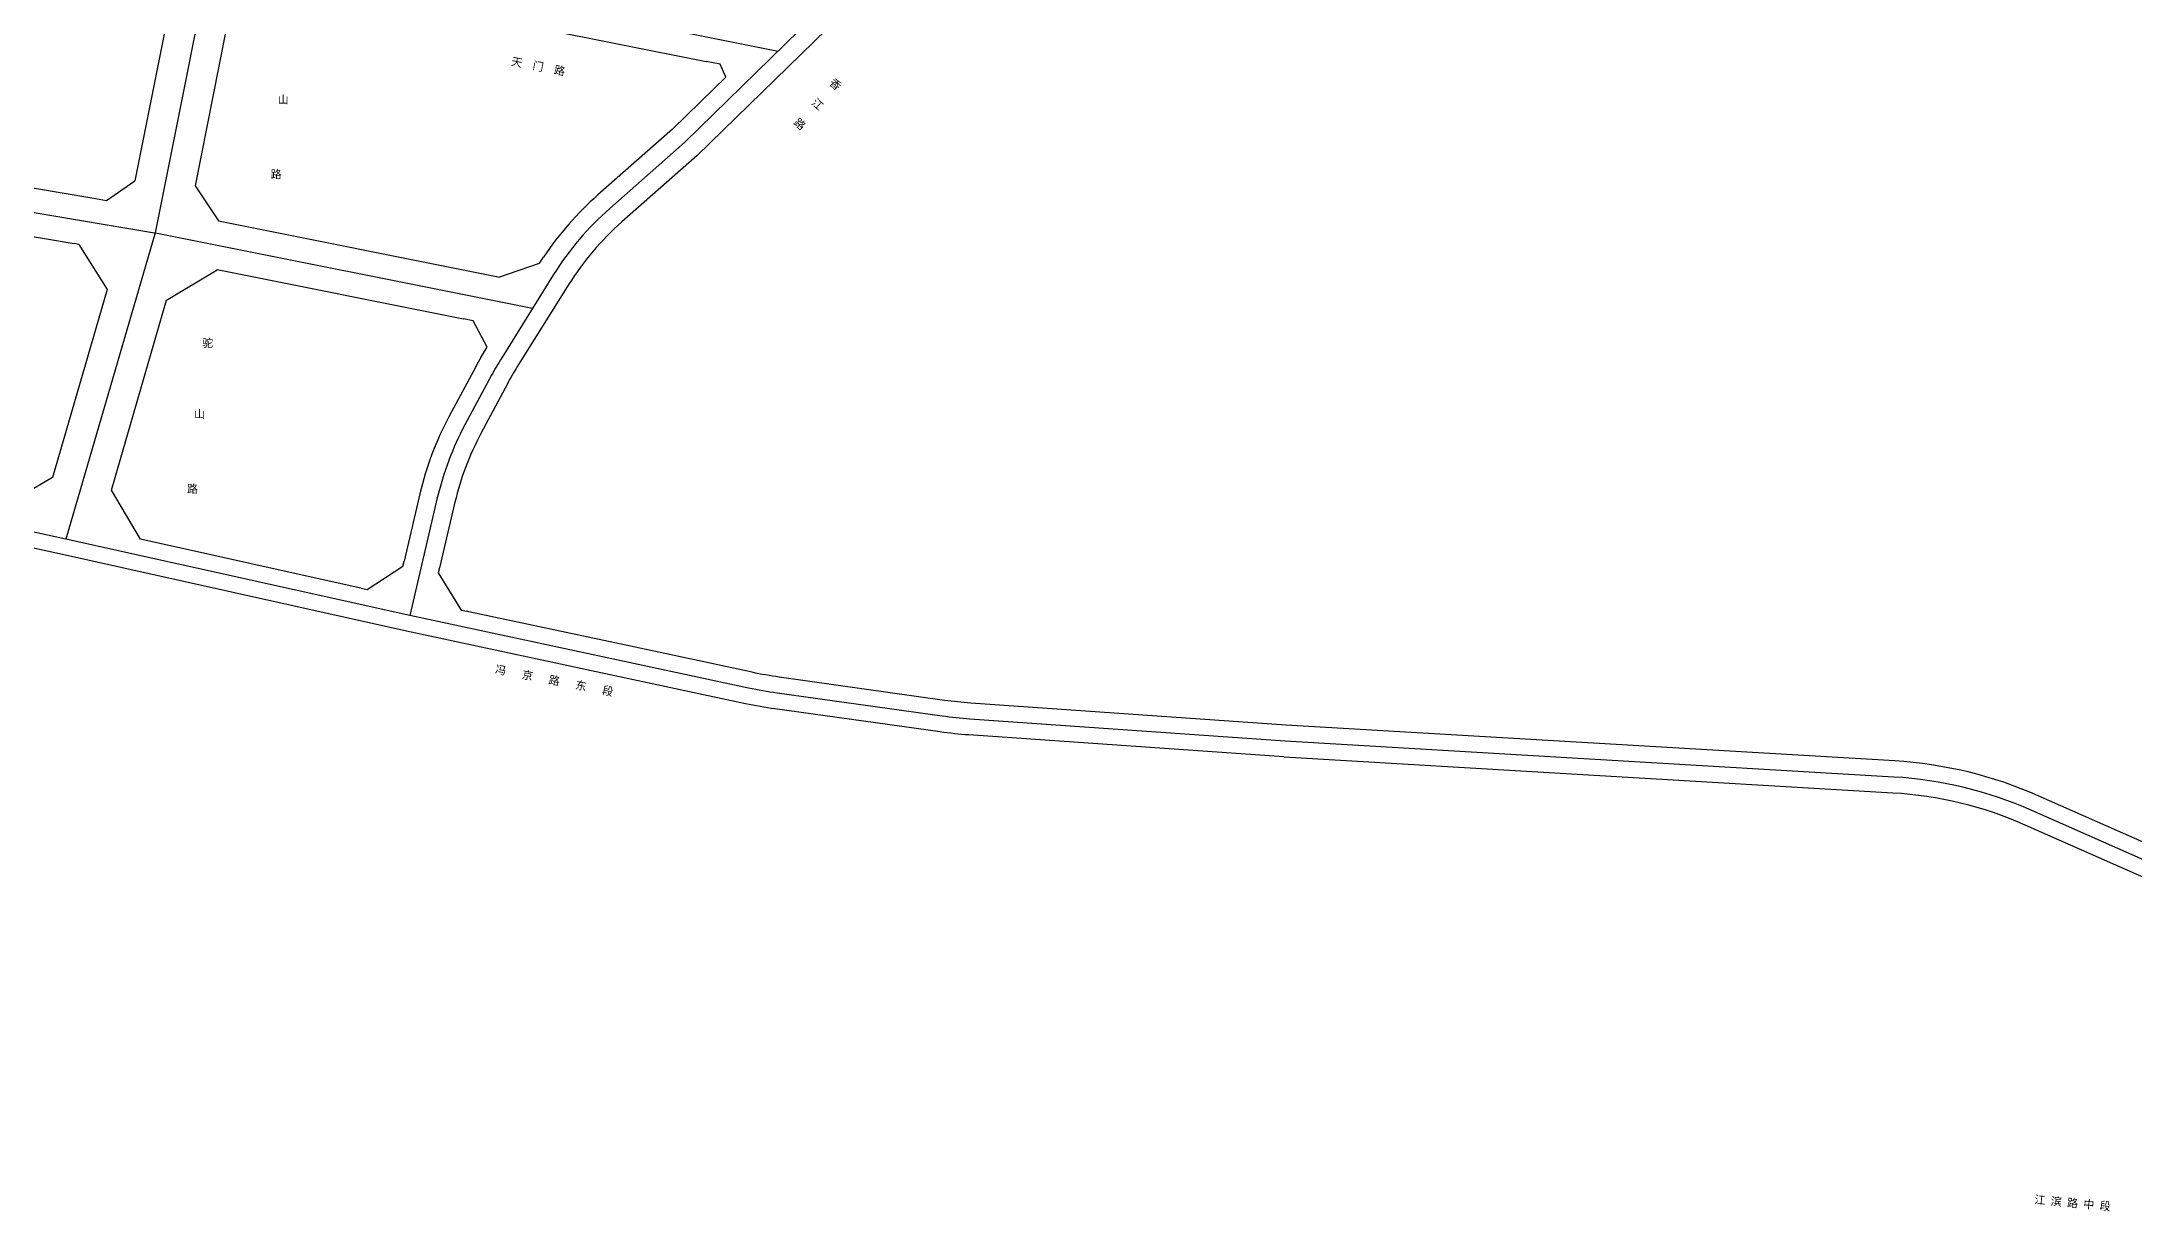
# Model space of a CAD drawing. Extents: x 529262 to 576451, y 2694391 to 2717535.
# Drawn here: x 564418 to 565463, y 2710993 to 2711577 of the extents above; entities that cross this region are included whole.
import ezdxf
from ezdxf.enums import TextEntityAlignment as Align
from ezdxf.xclip import XClip

# ---------------------------------------------------------------- set-up
doc = ezdxf.new("R2010")
doc.units = 0
doc.header["$XCLIPFRAME"] = 0
for name, color, linetype in [('PP-COM', 7, 'Continuous'), ('RD-中线', 40, 'Continuous'), ('RD-红线', 7, 'Continuous'), ('RD-路名', 7, 'Continuous')]:
    doc.layers.add(name, color=color, linetype=linetype)
doc.styles.add('黑体', font='simhei.ttf')

# ---------------------------------------------------------------- blocks, each defined once
blk = doc.blocks.new('A$C19FD0107')
at = {"layer": 'RD-中线', "color": 8, "linetype": 'Continuous', "flags": 128}
for points in [[(-6454.6, 17437.9), (-6523.9, 17091)], [(-6801.5, 17299.4), (-6212.5, 17181.7)], [(-6523.9, 17091), (-6568.4, 16938)], [(-6524.1, 17091), (-6522.9, 17090.8)], [(-6522.9, 17090.8), (-6335.2, 17053.3)]]:
    blk.add_lwpolyline(points, dxfattribs=at)
for points in [[(-6057.8, 17415.3), (-6089.2, 17341, -0.025934), (-6096, 17327), (-6121.5, 17280.6, -0.070845), (-6146.9, 17246.8), (-6194.6, 17199.2), (-6259.1, 17136.2), (-6296.6, 17103.2, 0.072688), (-6324.7, 17070.1), (-6350.6, 17028.6, 0.016945), (-6355.7, 17019.8), (-6369, 16995, 0.065325), (-6382.8, 16958.5), (-6396.5, 16899.8)], [(-6837.9, 17153.6, -0.015102), (-6820.2, 17149.6), (-6737.3, 17128.1, 0.02175), (-6711.7, 17122.6), (-6524.1, 17091)], [(-5959.1, 16837), (-6116.6, 16848, -0.017342), (-6130.4, 16849.5), (-6213, 16861, -0.017939), (-6227.2, 16863.5), (-6396.5, 16899.8), (-6568.4, 16938), (-6861, 17001.7)], [(-4539.3, 16608.3), (-4611.2, 16618, -0.009195), (-4613.7, 16618.4), (-4857.4, 16660.6, -0.004563), (-4858.7, 16660.8), (-4890.2, 16666.9, -0.021777), (-4896.1, 16668.3), (-4918.2, 16674.5, 0.031107), (-4926.7, 16676.4), (-5096, 16702.3, 0.01797), (-5106.7, 16703.6), (-5368.4, 16724.7, -0.084026), (-5465.5, 16749.2), (-5585.9, 16802.4, 0.089415), (-5654.8, 16819.1), (-5959.1, 16837)]]:
    blk.add_lwpolyline(points, format="xyb", dxfattribs=at)
at = {"layer": 'RD-红线', "color": 8, "linetype": 'Continuous', "flags": 128}
for points in [[(-6060.6, 17385.7), (-6080.9, 17337.5, -0.025934), (-6088.1, 17322.6), (-6113.6, 17276.3, -0.070845), (-6140.5, 17240.5), (-6188.2, 17192.8), (-6253, 17129.6), (-6290.6, 17096.4, 0.072688), (-6317, 17065.3), (-6343, 17023.9, 0.016945), (-6347.8, 17015.6), (-6361, 16990.8, 0.065325), (-6374, 16956.4), (-6381.7, 16923.6)], [(-6244.4, 17163.1), (-6265.2, 17142.8), (-6302.5, 17109.9, 0.065094), (-6329.7, 17078.9, 0.065094)], [(-6798.6, 17156.4), (-6734.2, 17139.7, 0.02175), (-6709.7, 17134.4), (-6555.5, 17108.5), (-6548.2, 17107.2)], [(-6801.2, 17132.2), (-6740.3, 17116.4, 0.02175), (-6713.7, 17110.8), (-6564.3, 17085.6)], [(-6361.1, 17028.7, 0.008313), (-6363.6, 17024.1), (-6376.9, 16999.3, 0.065325), (-6391.5, 16960.6), (-6399.4, 16926.9)], [(-5959.7, 16829.1), (-6117.2, 16840.1, -0.017342), (-6131.5, 16841.6), (-6214.1, 16853.1, -0.017939), (-6228.8, 16855.7), (-6398.2, 16892), (-6570.1, 16930.2), (-6862.7, 16993.9)], [(-5958.6, 16845), (-6116.1, 16856, -0.017342), (-6129.3, 16857.4), (-6211.9, 16869, -0.017939), (-6225.5, 16871.4), (-6288.6, 16884.9), (-6367, 16901.6), (-6368, 16901.9)], [(-5118.2, 16712.5), (-5121.9, 16712.8), (-5367.8, 16732.6, -0.084026), (-5462.3, 16756.6), (-5582.6, 16809.7, 0.089415), (-5654.4, 16827.1), (-5958.6, 16845)], [(-5120.1, 16696.6), (-5120.1, 16696.6), (-5369.1, 16716.7, -0.084026), (-5468.7, 16741.9), (-5589.1, 16795.1, 0.089415), (-5655.3, 16811.1), (-5959.6, 16829)]]:
    blk.add_lwpolyline(points, format="xyb", dxfattribs=at)
for points in [[(-6462.5, 17219.4), (-6462.5, 17219.4), (-6248.4, 17176.6)], [(-6515.5, 17209.6), (-6534, 17117)], [(-6486.1, 17203.7), (-6503.9, 17114.5)], [(-6492.1, 17096.9), (-6353.3, 17069.2)], [(-6561.9, 17085.2), (-6547.8, 17062.7), (-6575.1, 16968.8), (-6601.1, 16953.4)], [(-6531.2, 16938), (-6545.7, 16962.4), (-6518.1, 17057.3), (-6492.9, 17072.5), (-6492.9, 17072.6)], [(-6492.9, 17072.6), (-6369.8, 17048)], [(-6420.8, 16913.4), (-6421.8, 16913.6), (-6531.2, 16938)]]:
    blk.add_lwpolyline(points, dxfattribs=at)
at = {"layer": 'RD-红线', "color": 8}
for points in [[(-6244.4, 17163.1), (-6238.6, 17168.7), (-6241.5, 17175.3), (-6248.4, 17176.6, 0.603115)], [(-6353.3, 17069.2), (-6352.1, 17068.9), (-6331.7, 17075.8), (-6329.7, 17078.9, 0.30356)], [(-6361.1, 17028.7), (-6357.9, 17033.8), (-6364.9, 17047), (-6369.8, 17048, 0.513626)], [(-6420.8, 16913.4), (-6417.9, 16912.8), (-6400, 16924.5), (-6399.4, 16926.9, 0.40972)], [(-6381.7, 16923.6), (-6382.3, 16921.1), (-6370.9, 16902.5), (-6368, 16901.9, 0.418722)]]:
    blk.add_lwpolyline(points, format="xyb", dxfattribs=at)
at = {"layer": 'RD-红线', "color": 8, "linetype": 'Continuous'}
for points in [[(-6548.2, 17107.2), (-6534, 17117, 0.405314)], [(-6503.9, 17114.5), (-6492.1, 17096.9, 0.414214)]]:
    blk.add_lwpolyline(points, format="xyb", dxfattribs=at)
at = {"layer": 'RD-红线', "color": 8}
blk.add_lwpolyline([(-6561.9, 17085.2), (-6564.3, 17085.6)], dxfattribs=at)

msp = doc.modelspace()

# ---------------------------------------------------------------- block references
at = {"layer": 'PP-COM'}
ref = msp.add_blockref('A$C19FD0107', (570997.993, 2694390.603), dxfattribs=at)
XClip(ref).set_block_clipping_path([(-9366.4383134884, 14428.6043910822), (-3328.4480743363, 17452.7484863754)])

# ---------------------------------------------------------------- texts
at = {"layer": 'RD-路名', "color": 7, "linetype": 'Continuous', "style": '黑体'}
for s, rotation, p in [('天  门  路  ', 348.898294, (564668.303, 2711564.336)), ('冯   京   路   东   段', 348.898294, (564673.685, 2711258.029)), ('江 滨 路 中 段', 354.702429, (565432.524, 2710997.016))]:
    msp.add_text(s, height=4, rotation=rotation, dxfattribs=at).set_placement(p, align=Align.MIDDLE)
for s, p in [('山', (564538.134, 2711548.308)), ('路', (564534.606, 2711510.988)), ('驼', (564500.446, 2711426.662)), ('山', (564496.331, 2711391.109)), ('路', (564492.803, 2711353.79))]:
    msp.add_text(s, height=4, dxfattribs=at).set_placement(p, align=Align.MIDDLE)
at = {"layer": 'RD-路名', "color": 7, "linetype": 'Continuous', "insert": (564813.477, 2711559.047), "char_height": 4, "width": 43.6007, "attachment_point": 1, "rotation": 318.020868, "style": '黑体'}
msp.add_mtext('香\\P\\P江\\P\\P路', dxfattribs=at)

doc.saveas('drawing.dxf')
